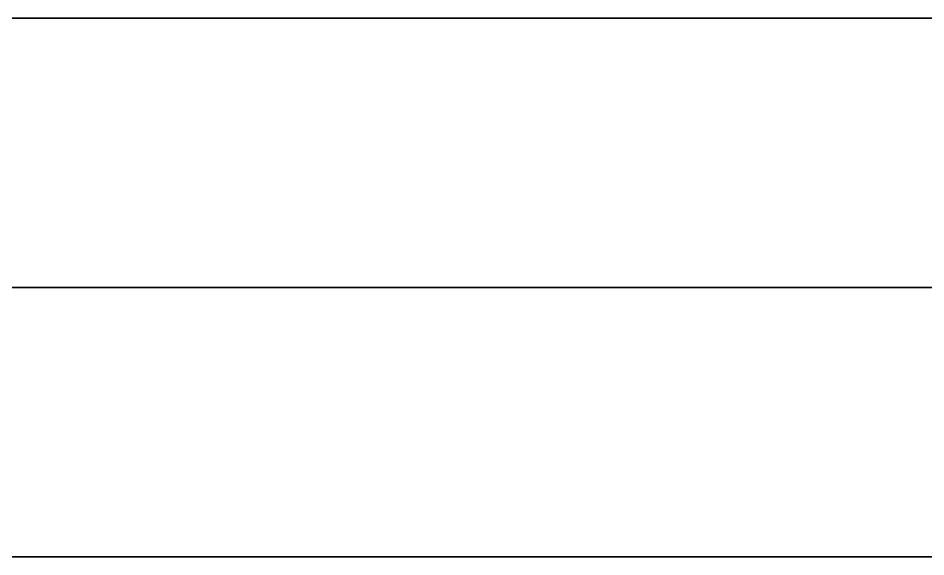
# Model space of a CAD drawing. Header units: metres. Extents: x 350990 to 353010, y 7455300 to 7456700.
# Drawn here: x 351326.7 to 351663.5, y 7455300 to 7455500 of the extents above; entities that cross this region are included whole.
import ezdxf

# ---------------------------------------------------------------- set-up
doc = ezdxf.new("R2010")
doc.units = ezdxf.units.M

msp = doc.modelspace()

# ---------------------------------------------------------------- linework, layer by layer
at = {"layer": 'BOC_M500N'}
msp.add_polyline3d([(351320, 7455500, 1228.243), (351330, 7455500, 1229.828), (351340, 7455500, 1231.551), (351350, 7455500, 1233.423), (351360, 7455500, 1235.442), (351370, 7455500, 1237.601), (351380, 7455500, 1239.878), (351390, 7455500, 1242.243), (351400, 7455500, 1244.653), (351410, 7455500, 1247.062), (351420, 7455500, 1249.417), (351430, 7455500, 1251.664), (351440, 7455500, 1253.75), (351450, 7455500, 1255.627), (351460, 7455500, 1257.258), (351470, 7455500, 1258.611), (351480, 7455500, 1259.672), (351490, 7455500, 1260.434), (351500, 7455500, 1260.907), (351510, 7455500, 1261.111), (351520, 7455500, 1261.076), (351530, 7455500, 1260.838), (351540, 7455500, 1260.44), (351550, 7455500, 1259.923), (351560, 7455500, 1259.33), (351570, 7455500, 1258.698), (351580, 7455500, 1258.056), (351590, 7455500, 1257.428), (351600, 7455500, 1256.828), (351610, 7455500, 1256.263), (351620, 7455500, 1255.732), (351630, 7455500, 1255.228), (351640, 7455500, 1254.745), (351650, 7455500, 1254.271), (351660, 7455500, 1253.8), (351670, 7455500, 1253.331)], dxfattribs=at)
at = {"layer": 'BOC_M600N'}
msp.add_polyline3d([(351320, 7455400, 1219.608), (351330, 7455400, 1219.822), (351340, 7455400, 1220.164), (351350, 7455400, 1220.626), (351360, 7455400, 1221.205), (351370, 7455400, 1221.906), (351380, 7455400, 1222.738), (351390, 7455400, 1223.716), (351400, 7455400, 1224.856), (351410, 7455400, 1226.175), (351420, 7455400, 1227.689), (351430, 7455400, 1229.406), (351440, 7455400, 1231.33), (351450, 7455400, 1233.454), (351460, 7455400, 1235.76), (351470, 7455400, 1238.22), (351480, 7455400, 1240.796), (351490, 7455400, 1243.44), (351500, 7455400, 1246.096), (351510, 7455400, 1248.706), (351520, 7455400, 1251.208), (351530, 7455400, 1253.546), (351540, 7455400, 1255.666), (351550, 7455400, 1257.526), (351560, 7455400, 1259.094), (351570, 7455400, 1260.35), (351580, 7455400, 1261.29), (351590, 7455400, 1261.922), (351600, 7455400, 1262.27), (351610, 7455400, 1262.365), (351620, 7455400, 1262.25), (351630, 7455400, 1261.972), (351640, 7455400, 1261.581), (351650, 7455400, 1261.126), (351660, 7455400, 1260.651), (351670, 7455400, 1260.197)], dxfattribs=at)
at = {"layer": 'BOC_M700N'}
msp.add_polyline3d([(351320, 7455300, 1240.285), (351330, 7455300, 1241.081), (351340, 7455300, 1242.009), (351350, 7455300, 1243.055), (351360, 7455300, 1244.196), (351370, 7455300, 1245.401), (351380, 7455300, 1246.632), (351390, 7455300, 1247.851), (351400, 7455300, 1249.017), (351410, 7455300, 1250.093), (351420, 7455300, 1251.048), (351430, 7455300, 1251.86), (351440, 7455300, 1252.517), (351450, 7455300, 1253.019), (351460, 7455300, 1253.379), (351470, 7455300, 1253.62), (351480, 7455300, 1253.775), (351490, 7455300, 1253.884), (351500, 7455300, 1253.992), (351510, 7455300, 1254.144), (351520, 7455300, 1254.381), (351530, 7455300, 1254.741), (351540, 7455300, 1255.251), (351550, 7455300, 1255.927), (351560, 7455300, 1256.775), (351570, 7455300, 1257.785), (351580, 7455300, 1258.937), (351590, 7455300, 1260.201), (351600, 7455300, 1261.537), (351610, 7455300, 1262.901), (351620, 7455300, 1264.246), (351630, 7455300, 1265.526), (351640, 7455300, 1266.702), (351650, 7455300, 1267.74), (351660, 7455300, 1268.615), (351670, 7455300, 1269.315)], dxfattribs=at)
at = {"layer": 'BOLC_M500N'}
msp.add_polyline3d([(351320, 7455500, 1207.682), (351330, 7455500, 1209.863), (351340, 7455500, 1211.718), (351350, 7455500, 1213.221), (351360, 7455500, 1214.367), (351370, 7455500, 1215.162), (351380, 7455500, 1215.628), (351390, 7455500, 1215.8), (351400, 7455500, 1215.727), (351410, 7455500, 1215.463), (351420, 7455500, 1215.072), (351430, 7455500, 1214.616), (351440, 7455500, 1214.16), (351450, 7455500, 1213.762), (351460, 7455500, 1213.471), (351470, 7455500, 1213.329), (351480, 7455500, 1213.36), (351490, 7455500, 1213.577), (351500, 7455500, 1213.975), (351510, 7455500, 1214.536), (351520, 7455500, 1215.229), (351530, 7455500, 1216.011), (351540, 7455500, 1216.83), (351550, 7455500, 1217.63), (351560, 7455500, 1218.354), (351570, 7455500, 1218.945), (351580, 7455500, 1219.354), (351590, 7455500, 1219.539), (351600, 7455500, 1219.473), (351610, 7455500, 1219.141), (351620, 7455500, 1218.548), (351630, 7455500, 1217.713), (351640, 7455500, 1216.675), (351650, 7455500, 1215.487), (351660, 7455500, 1214.214), (351670, 7455500, 1212.932)], dxfattribs=at)
at = {"layer": 'BOLC_M600N'}
msp.add_polyline3d([(351320, 7455400, 1211.608), (351330, 7455400, 1211.363), (351340, 7455400, 1210.848), (351350, 7455400, 1210.122), (351360, 7455400, 1209.244), (351370, 7455400, 1208.28), (351380, 7455400, 1207.305), (351390, 7455400, 1206.392), (351400, 7455400, 1205.613), (351410, 7455400, 1205.038), (351420, 7455400, 1204.727), (351430, 7455400, 1204.728), (351440, 7455400, 1205.076), (351450, 7455400, 1205.791), (351460, 7455400, 1206.876), (351470, 7455400, 1208.315), (351480, 7455400, 1210.079), (351490, 7455400, 1212.119), (351500, 7455400, 1214.377), (351510, 7455400, 1216.779), (351520, 7455400, 1219.248), (351530, 7455400, 1221.703), (351540, 7455400, 1224.061), (351550, 7455400, 1226.247), (351560, 7455400, 1228.194), (351570, 7455400, 1229.845), (351580, 7455400, 1231.159), (351590, 7455400, 1232.113), (351600, 7455400, 1232.699), (351610, 7455400, 1232.929), (351620, 7455400, 1232.831), (351630, 7455400, 1232.452), (351640, 7455400, 1231.848), (351650, 7455400, 1231.09), (351660, 7455400, 1230.254), (351670, 7455400, 1229.418)], dxfattribs=at)
at = {"layer": 'BOLC_M700N'}
msp.add_polyline3d([(351320, 7455300, 1219.34), (351330, 7455300, 1218.424), (351340, 7455300, 1217.444), (351350, 7455300, 1216.48), (351360, 7455300, 1215.613), (351370, 7455300, 1214.921), (351380, 7455300, 1214.48), (351390, 7455300, 1214.353), (351400, 7455300, 1214.594), (351410, 7455300, 1215.24), (351420, 7455300, 1216.313), (351430, 7455300, 1217.819), (351440, 7455300, 1219.743), (351450, 7455300, 1222.056), (351460, 7455300, 1224.714), (351470, 7455300, 1227.657), (351480, 7455300, 1230.813), (351490, 7455300, 1234.102), (351500, 7455300, 1237.438), (351510, 7455300, 1240.734), (351520, 7455300, 1243.904), (351530, 7455300, 1246.741), (351540, 7455300, 1247.251), (351550, 7455300, 1247.927), (351560, 7455300, 1248.775), (351570, 7455300, 1249.785), (351580, 7455300, 1250.937), (351590, 7455300, 1252.201), (351600, 7455300, 1253.537), (351610, 7455300, 1254.901), (351620, 7455300, 1256.246), (351630, 7455300, 1257.526), (351640, 7455300, 1257.109), (351650, 7455300, 1256.459), (351660, 7455300, 1255.76), (351670, 7455300, 1255.062)], dxfattribs=at)
at = {"layer": 'BOX_M500N'}
msp.add_polyline3d([(351320, 7455500, 1179.203), (351330, 7455500, 1182.473), (351340, 7455500, 1185.484), (351350, 7455500, 1188.128), (351360, 7455500, 1190.321), (351370, 7455500, 1192.009), (351380, 7455500, 1193.168), (351390, 7455500, 1193.815), (351400, 7455500, 1193.999), (351410, 7455500, 1193.799), (351420, 7455500, 1193.322), (351430, 7455500, 1192.688), (351440, 7455500, 1192.026), (351450, 7455500, 1191.459), (351460, 7455500, 1191.095), (351470, 7455500, 1191.022), (351480, 7455500, 1191.293), (351490, 7455500, 1191.926), (351500, 7455500, 1192.902), (351510, 7455500, 1194.165), (351520, 7455500, 1195.628), (351530, 7455500, 1197.178), (351540, 7455500, 1198.687), (351550, 7455500, 1200.023), (351560, 7455500, 1201.06), (351570, 7455500, 1201.689), (351580, 7455500, 1201.827), (351590, 7455500, 1201.427), (351600, 7455500, 1200.479), (351610, 7455500, 1199.017), (351620, 7455500, 1197.114), (351630, 7455500, 1194.878), (351640, 7455500, 1192.449), (351650, 7455500, 1189.985), (351660, 7455500, 1187.651), (351670, 7455500, 1185.61)], dxfattribs=at)
at = {"layer": 'BOX_M600N'}
msp.add_polyline3d([(351320, 7455400, 1185.213), (351330, 7455400, 1185.713), (351340, 7455400, 1186.152), (351350, 7455400, 1186.518), (351360, 7455400, 1186.791), (351370, 7455400, 1186.96), (351380, 7455400, 1187.027), (351390, 7455400, 1187.008), (351400, 7455400, 1186.931), (351410, 7455400, 1186.844), (351420, 7455400, 1186.807), (351430, 7455400, 1186.887), (351440, 7455400, 1187.159), (351450, 7455400, 1187.691), (351460, 7455400, 1188.546), (351470, 7455400, 1189.769), (351480, 7455400, 1191.382), (351490, 7455400, 1193.381), (351500, 7455400, 1195.733), (351510, 7455400, 1198.374), (351520, 7455400, 1201.211), (351530, 7455400, 1204.132), (351540, 7455400, 1207.004), (351550, 7455400, 1209.692), (351560, 7455400, 1212.059), (351570, 7455400, 1213.982), (351580, 7455400, 1215.362), (351590, 7455400, 1216.128), (351600, 7455400, 1216.246), (351610, 7455400, 1215.725), (351620, 7455400, 1214.612), (351630, 7455400, 1212.997), (351640, 7455400, 1211.003), (351650, 7455400, 1208.779), (351660, 7455400, 1206.491), (351670, 7455400, 1204.312)], dxfattribs=at)
at = {"layer": 'BOX_M700N'}
msp.add_polyline3d([(351320, 7455300, 1199.792), (351330, 7455300, 1198.747), (351340, 7455300, 1197.864), (351350, 7455300, 1197.21), (351360, 7455300, 1196.832), (351370, 7455300, 1196.757), (351380, 7455300, 1196.995), (351390, 7455300, 1197.542), (351400, 7455300, 1198.381), (351410, 7455300, 1199.489), (351420, 7455300, 1200.84), (351430, 7455300, 1202.406), (351440, 7455300, 1204.161), (351450, 7455300, 1206.081), (351460, 7455300, 1208.144), (351470, 7455300, 1210.328), (351480, 7455300, 1212.605), (351490, 7455300, 1214.947), (351500, 7455300, 1217.315), (351510, 7455300, 1219.663), (351520, 7455300, 1221.936), (351530, 7455300, 1223.943), (351540, 7455300, 1223.692), (351550, 7455300, 1223.665), (351560, 7455300, 1223.839), (351570, 7455300, 1224.175), (351580, 7455300, 1224.615), (351590, 7455300, 1225.094), (351600, 7455300, 1225.547), (351610, 7455300, 1225.916), (351620, 7455300, 1226.157), (351630, 7455300, 1226.248), (351640, 7455300, 1224.595), (351650, 7455300, 1222.722), (351660, 7455300, 1220.884), (351670, 7455300, 1219.214)], dxfattribs=at)
at = {"layer": 'IMP_M500N'}
msp.add_polyline3d([(351560, 7455500, 388.392), (351559.693, 7455500, 390), (351557.653, 7455500, 400), (351555.473, 7455500, 410), (351553.45, 7455500, 420), (351551.979, 7455500, 430), (351560, 7455500, 437.383), (351570, 7455500, 435.868), (351580, 7455500, 433.555), (351590, 7455500, 430.857), (351592.969, 7455500, 430), (351600, 7455500, 428.123), (351610, 7455500, 425.581), (351614.174, 7455500, 420), (351617.951, 7455500, 410), (351620, 7455500, 403.582), (351621.122, 7455500, 400), (351624.292, 7455500, 390), (351627.45, 7455500, 380), (351630, 7455500, 371.763), (351630.534, 7455500, 370), (351633.468, 7455500, 360), (351636.252, 7455500, 350), (351638.855, 7455500, 340), (351640, 7455500, 335.26), (351641.242, 7455500, 330), (351643.413, 7455500, 320), (351645.384, 7455500, 310), (351647.169, 7455500, 300), (351640, 7455500, 291.795), (351630, 7455500, 290.84), (351620, 7455500, 290.549), (351610, 7455500, 290.463), (351600, 7455500, 290.656), (351590, 7455500, 291.128), (351580, 7455500, 294.025), (351577.678, 7455500, 300), (351575.138, 7455500, 310), (351572.853, 7455500, 320), (351570.772, 7455500, 330), (351570, 7455500, 333.953), (351568.845, 7455500, 340), (351567.017, 7455500, 350), (351565.233, 7455500, 360), (351563.446, 7455500, 370), (351561.612, 7455500, 380)], close=True, dxfattribs=at)
at = {"layer": 'PRO_M500N'}
for points in [[(351670, 7455500, 290.012), (351660, 7455500, 290.011), (351650, 7455500, 290.011), (351640, 7455500, 290.011), (351630, 7455500, 290.011), (351620, 7455500, 290.011), (351610, 7455500, 290.012), (351600, 7455500, 290.012), (351590, 7455500, 290.012), (351580, 7455500, 290.012), (351570, 7455500, 290.012), (351560, 7455500, 290.012), (351550, 7455500, 290.013), (351540, 7455500, 290.013), (351530, 7455500, 290.013), (351520, 7455500, 290.014), (351510, 7455500, 290.014), (351500, 7455500, 290.014), (351490, 7455500, 290.015), (351480, 7455500, 290.015), (351470, 7455500, 290.015), (351460, 7455500, 290.015), (351450, 7455500, 290.015), (351440, 7455500, 290.015), (351430, 7455500, 290.015), (351420, 7455500, 290.015), (351410, 7455500, 290.015), (351400, 7455500, 290.015), (351390, 7455500, 290.015), (351380, 7455500, 290.015), (351370, 7455500, 290.015), (351360, 7455500, 290.015), (351350, 7455500, 290.015), (351340, 7455500, 290.015), (351330, 7455500, 290.016), (351320, 7455500, 290.016)], [(351320, 7455500, 1167.091), (351330, 7455500, 1167.027), (351340, 7455500, 1167.329), (351350, 7455500, 1168.15), (351360, 7455500, 1169.651), (351361.563, 7455500, 1170), (351370, 7455500, 1171.974), (351380, 7455500, 1175.288), (351390, 7455500, 1179.74), (351390.489, 7455500, 1180), (351396.875, 7455500, 1190), (351400, 7455500, 1196.015), (351401.797, 7455500, 1200), (351405.645, 7455500, 1210), (351408.756, 7455500, 1220), (351410, 7455500, 1224.85), (351411.272, 7455500, 1230), (351413.3, 7455500, 1240), (351415.712, 7455500, 1250), (351420, 7455500, 1254.543), (351430, 7455500, 1256.034), (351440, 7455500, 1257.43), (351450, 7455500, 1258.72), (351460, 7455500, 1259.889), (351461.062, 7455500, 1260), (351470, 7455500, 1260.931), (351480, 7455500, 1261.835), (351490, 7455500, 1262.597), (351500, 7455500, 1263.213), (351510, 7455500, 1263.682), (351520, 7455500, 1264.005), (351530, 7455500, 1264.186), (351540, 7455500, 1264.232), (351550, 7455500, 1264.15), (351560, 7455500, 1263.951), (351570, 7455500, 1263.649), (351580, 7455500, 1263.256), (351590, 7455500, 1262.79), (351600, 7455500, 1262.267), (351610, 7455500, 1261.707), (351620, 7455500, 1261.129), (351630, 7455500, 1260.553), (351639.983, 7455500, 1260), (351640, 7455500, 1259.999), (351650, 7455500, 1259.487), (351660, 7455500, 1259.036), (351670, 7455500, 1258.665)]]:
    msp.add_polyline3d(points, dxfattribs=at)
at = {"layer": 'PRO_M600N'}
for points in [[(351670, 7455400, 290.013), (351660, 7455400, 290.013), (351650, 7455400, 290.013), (351640, 7455400, 290.013), (351630, 7455400, 290.013), (351620, 7455400, 290.013), (351610, 7455400, 290.013), (351600, 7455400, 290.013), (351590, 7455400, 290.014), (351580, 7455400, 290.014), (351570, 7455400, 290.014), (351560, 7455400, 290.014), (351550, 7455400, 290.015), (351540, 7455400, 290.015), (351530, 7455400, 290.016), (351520, 7455400, 290.016), (351510, 7455400, 290.017), (351500, 7455400, 290.017), (351490, 7455400, 290.018), (351480, 7455400, 290.018), (351470, 7455400, 290.018), (351460, 7455400, 290.019), (351450, 7455400, 290.019), (351440, 7455400, 290.019), (351430, 7455400, 290.019), (351420, 7455400, 290.019), (351410, 7455400, 290.019), (351400, 7455400, 290.019), (351390, 7455400, 290.019), (351380, 7455400, 290.019), (351370, 7455400, 290.019), (351360, 7455400, 290.019), (351350, 7455400, 290.019), (351340, 7455400, 290.019), (351330, 7455400, 290.019), (351320, 7455400, 290.019)], [(351320, 7455400, 1137.303), (351330, 7455400, 1135.796), (351340, 7455400, 1134.136), (351350, 7455400, 1132.43), (351360, 7455400, 1130.779), (351365.397, 7455400, 1130), (351370, 7455400, 1129.275), (351380, 7455400, 1128.039), (351390, 7455400, 1127.206), (351400, 7455400, 1126.903), (351410, 7455400, 1127.261), (351420, 7455400, 1128.397), (351428.243, 7455400, 1130), (351430, 7455400, 1130.387), (351440, 7455400, 1133.256), (351450, 7455400, 1136.884), (351457.784, 7455400, 1140), (351460, 7455400, 1141.019), (351470, 7455400, 1145.324), (351480, 7455400, 1149.216), (351482.834, 7455400, 1150), (351490, 7455400, 1152.269), (351500, 7455400, 1154.028), (351510, 7455400, 1154.246), (351520, 7455400, 1152.939), (351530, 7455400, 1150.379), (351531.262, 7455400, 1150), (351540, 7455400, 1147.511), (351550, 7455400, 1144.963), (351560, 7455400, 1143.663), (351570, 7455400, 1144.74), (351580, 7455400, 1149.302), (351580.82, 7455400, 1150), (351589.906, 7455400, 1160), (351590, 7455400, 1160.13), (351595.291, 7455400, 1170), (351600, 7455400, 1179.367), (351600.281, 7455400, 1180), (351600, 7455400, 1180.143), (351590, 7455400, 1184.374), (351580, 7455400, 1187.711), (351571.108, 7455400, 1190), (351570, 7455400, 1190.295), (351560, 7455400, 1192.268), (351550, 7455400, 1193.75), (351540, 7455400, 1194.949), (351530, 7455400, 1196.188), (351520, 7455400, 1197.953), (351512.988, 7455400, 1200), (351510, 7455400, 1201.04), (351500, 7455400, 1206.799), (351496.5, 7455400, 1210), (351490, 7455400, 1217.592), (351488.544, 7455400, 1220), (351483.778, 7455400, 1230), (351480.274, 7455400, 1240), (351480, 7455400, 1241.068), (351478.108, 7455400, 1250), (351480, 7455400, 1251.469), (351490, 7455400, 1254.289), (351500, 7455400, 1255.982), (351510, 7455400, 1257.653), (351520, 7455400, 1259.287), (351524.508, 7455400, 1260), (351530, 7455400, 1260.869), (351540, 7455400, 1262.384), (351550, 7455400, 1263.819), (351560, 7455400, 1265.162), (351570, 7455400, 1266.404), (351580, 7455400, 1267.536), (351590, 7455400, 1268.551), (351600, 7455400, 1269.445), (351607.2, 7455400, 1270), (351610, 7455400, 1270.216), (351620, 7455400, 1270.863), (351630, 7455400, 1271.389), (351640, 7455400, 1271.798), (351650, 7455400, 1272.096), (351660, 7455400, 1272.291), (351670, 7455400, 1272.394)]]:
    msp.add_polyline3d(points, dxfattribs=at)
at = {"layer": 'PRO_M700N'}
for points in [[(351670, 7455300, 290.015), (351660, 7455300, 290.015), (351650, 7455300, 290.015), (351640, 7455300, 290.015), (351630, 7455300, 290.015), (351620, 7455300, 290.015), (351610, 7455300, 290.015), (351600, 7455300, 290.016), (351590, 7455300, 290.016), (351580, 7455300, 290.016), (351570, 7455300, 290.016), (351560, 7455300, 290.017), (351550, 7455300, 290.017), (351540, 7455300, 290.018), (351530, 7455300, 290.018), (351520, 7455300, 290.019), (351510, 7455300, 290.02), (351500, 7455300, 290.02), (351490, 7455300, 290.021), (351480, 7455300, 290.022), (351470, 7455300, 290.022), (351460, 7455300, 290.022), (351450, 7455300, 290.023), (351440, 7455300, 290.023), (351430, 7455300, 290.023), (351420, 7455300, 290.023), (351410, 7455300, 290.024), (351400, 7455300, 290.024), (351390, 7455300, 290.024), (351380, 7455300, 290.024), (351370, 7455300, 290.024), (351360, 7455300, 290.024), (351350, 7455300, 290.024), (351340, 7455300, 290.024), (351330, 7455300, 290.024), (351320, 7455300, 290.024)], [(351320, 7455300, 1112.605), (351330, 7455300, 1110.743), (351333.254, 7455300, 1110), (351340, 7455300, 1108.334), (351350, 7455300, 1105.514), (351360, 7455300, 1102.404), (351367.382, 7455300, 1100), (351370, 7455300, 1099.047), (351380, 7455300, 1095.496), (351390, 7455300, 1091.955), (351395.985, 7455300, 1090), (351400, 7455300, 1088.509), (351410, 7455300, 1085.356), (351420, 7455300, 1082.743), (351430, 7455300, 1080.87), (351439.135, 7455300, 1080), (351440, 7455300, 1079.911), (351450, 7455300, 1079.923), (351451.021, 7455300, 1080), (351460, 7455300, 1080.756), (351470, 7455300, 1082.028), (351480, 7455300, 1083.187), (351490, 7455300, 1083.709), (351500, 7455300, 1083.263), (351510, 7455300, 1081.761), (351517.039, 7455300, 1080), (351520, 7455300, 1079.348), (351530, 7455300, 1076.319), (351540, 7455300, 1072.732), (351546.772, 7455300, 1070), (351550, 7455300, 1068.81), (351560, 7455300, 1064.759), (351570, 7455300, 1060.524), (351571.215, 7455300, 1060), (351580, 7455300, 1056.31), (351590, 7455300, 1052.042), (351594.877, 7455300, 1050), (351600, 7455300, 1047.79), (351610, 7455300, 1043.564), (351618.602, 7455300, 1040), (351620, 7455300, 1039.362), (351630, 7455300, 1035.182), (351640, 7455300, 1031.044), (351643.005, 7455300, 1030), (351650, 7455300, 1026.873), (351660, 7455300, 1022.646), (351667.102, 7455300, 1020)]]:
    msp.add_polyline3d(points, dxfattribs=at)
at = {"layer": 'TOH_M500N'}
msp.add_polyline3d([(351320, 7455500, 1147.26), (351330, 7455500, 1152.894), (351340, 7455500, 1158.515), (351350, 7455500, 1163.872), (351360, 7455500, 1168.725), (351370, 7455500, 1172.857), (351380, 7455500, 1176.093), (351390, 7455500, 1178.315), (351400, 7455500, 1179.473), (351410, 7455500, 1179.581), (351420, 7455500, 1178.728), (351430, 7455500, 1177.059), (351440, 7455500, 1174.776), (351450, 7455500, 1172.116), (351460, 7455500, 1169.331), (351470, 7455500, 1166.676), (351480, 7455500, 1164.383), (351490, 7455500, 1162.643), (351500, 7455500, 1161.596), (351510, 7455500, 1161.319), (351520, 7455500, 1161.819), (351530, 7455500, 1163.034), (351540, 7455500, 1164.84), (351550, 7455500, 1167.058), (351560, 7455500, 1169.47), (351570, 7455500, 1171.836), (351580, 7455500, 1173.91), (351590, 7455500, 1175.462), (351600, 7455500, 1176.297), (351610, 7455500, 1176.27), (351620, 7455500, 1175.297), (351630, 7455500, 1173.366), (351640, 7455500, 1170.539), (351650, 7455500, 1166.944), (351660, 7455500, 1162.775), (351670, 7455500, 1158.271)], dxfattribs=at)
at = {"layer": 'TOH_M600N'}
msp.add_polyline3d([(351320, 7455400, 1165.36), (351330, 7455400, 1167.208), (351340, 7455400, 1169.202), (351350, 7455400, 1171.255), (351360, 7455400, 1173.255), (351370, 7455400, 1175.088), (351380, 7455400, 1176.65), (351390, 7455400, 1177.008), (351400, 7455400, 1176.931), (351410, 7455400, 1176.844), (351420, 7455400, 1176.807), (351430, 7455400, 1176.887), (351440, 7455400, 1177.159), (351450, 7455400, 1176.707), (351460, 7455400, 1175.667), (351470, 7455400, 1174.68), (351480, 7455400, 1173.865), (351490, 7455400, 1173.324), (351500, 7455400, 1173.13), (351510, 7455400, 1173.319), (351520, 7455400, 1173.888), (351530, 7455400, 1174.796), (351540, 7455400, 1175.964), (351550, 7455400, 1177.283), (351560, 7455400, 1178.624), (351570, 7455400, 1179.849), (351580, 7455400, 1180.826), (351590, 7455400, 1181.435), (351600, 7455400, 1181.586), (351610, 7455400, 1181.226), (351620, 7455400, 1180.348), (351630, 7455400, 1178.988), (351640, 7455400, 1177.233), (351650, 7455400, 1175.206), (351660, 7455400, 1173.068), (351670, 7455400, 1170.999)], dxfattribs=at)
at = {"layer": 'TOH_M700N'}
msp.add_polyline3d([(351320, 7455300, 1167.666), (351330, 7455300, 1167.331), (351340, 7455300, 1167.478), (351350, 7455300, 1168.124), (351360, 7455300, 1169.254), (351370, 7455300, 1170.822), (351380, 7455300, 1172.759), (351390, 7455300, 1174.978), (351400, 7455300, 1177.382), (351410, 7455300, 1179.871), (351420, 7455300, 1182.35), (351430, 7455300, 1184.732), (351440, 7455300, 1186.949), (351450, 7455300, 1188.947), (351460, 7455300, 1190.692), (351470, 7455300, 1192.162), (351480, 7455300, 1193.35), (351490, 7455300, 1194.255), (351500, 7455300, 1194.88), (351510, 7455300, 1195.231), (351520, 7455300, 1195.314), (351530, 7455300, 1195.006), (351540, 7455300, 1192.388), (351550, 7455300, 1190.018), (351560, 7455300, 1187.951), (351570, 7455300, 1186.222), (351580, 7455300, 1184.842), (351590, 7455300, 1183.809), (351600, 7455300, 1183.111), (351610, 7455300, 1182.728), (351620, 7455300, 1182.646), (351630, 7455300, 1182.853), (351640, 7455300, 1181.755), (351650, 7455300, 1180.857), (351660, 7455300, 1180.383), (351670, 7455300, 1180.42)], dxfattribs=at)
at = {"layer": 'TOPO_M500N'}
msp.add_polyline3d([(351320, 7455500, 1237.968), (351330, 7455500, 1239.512), (351340, 7455500, 1241.124), (351350, 7455500, 1242.789), (351360, 7455500, 1244.491), (351370, 7455500, 1246.214), (351380, 7455500, 1247.941), (351390, 7455500, 1249.654), (351400, 7455500, 1251.337), (351410, 7455500, 1252.972), (351420, 7455500, 1254.543), (351430, 7455500, 1256.034), (351440, 7455500, 1257.43), (351450, 7455500, 1258.72), (351460, 7455500, 1259.889), (351470, 7455500, 1260.931), (351480, 7455500, 1261.835), (351490, 7455500, 1262.597), (351500, 7455500, 1263.213), (351510, 7455500, 1263.682), (351520, 7455500, 1264.005), (351530, 7455500, 1264.186), (351540, 7455500, 1264.232), (351550, 7455500, 1264.15), (351560, 7455500, 1263.951), (351570, 7455500, 1263.649), (351580, 7455500, 1263.256), (351590, 7455500, 1262.79), (351600, 7455500, 1262.267), (351610, 7455500, 1261.707), (351620, 7455500, 1261.129), (351630, 7455500, 1260.553), (351640, 7455500, 1259.999), (351650, 7455500, 1259.487), (351660, 7455500, 1259.036), (351670, 7455500, 1258.665)], dxfattribs=at)
at = {"layer": 'TOPO_M600N'}
msp.add_polyline3d([(351320, 7455400, 1235.533), (351330, 7455400, 1235.738), (351340, 7455400, 1236.064), (351350, 7455400, 1236.514), (351360, 7455400, 1237.092), (351370, 7455400, 1237.8), (351380, 7455400, 1238.636), (351390, 7455400, 1239.598), (351400, 7455400, 1240.682), (351410, 7455400, 1241.88), (351420, 7455400, 1243.184), (351430, 7455400, 1244.585), (351440, 7455400, 1246.071), (351450, 7455400, 1247.629), (351460, 7455400, 1249.245), (351470, 7455400, 1250.905), (351480, 7455400, 1252.591), (351490, 7455400, 1254.289), (351500, 7455400, 1255.982), (351510, 7455400, 1257.653), (351520, 7455400, 1259.287), (351530, 7455400, 1260.869), (351540, 7455400, 1262.384), (351550, 7455400, 1263.819), (351560, 7455400, 1265.162), (351570, 7455400, 1266.404), (351580, 7455400, 1267.536), (351590, 7455400, 1268.551), (351600, 7455400, 1269.445), (351610, 7455400, 1270.216), (351620, 7455400, 1270.863), (351630, 7455400, 1271.389), (351640, 7455400, 1271.798), (351650, 7455400, 1272.096), (351660, 7455400, 1272.291), (351670, 7455400, 1272.394)], dxfattribs=at)
at = {"layer": 'TOPO_M700N'}
msp.add_polyline3d([(351320, 7455300, 1247.881), (351330, 7455300, 1248.302), (351340, 7455300, 1248.747), (351350, 7455300, 1249.222), (351360, 7455300, 1249.732), (351370, 7455300, 1250.281), (351380, 7455300, 1250.874), (351390, 7455300, 1251.516), (351400, 7455300, 1252.21), (351410, 7455300, 1252.959), (351420, 7455300, 1253.765), (351430, 7455300, 1254.63), (351440, 7455300, 1255.553), (351450, 7455300, 1256.534), (351460, 7455300, 1257.571), (351470, 7455300, 1258.661), (351480, 7455300, 1259.799), (351490, 7455300, 1260.979), (351500, 7455300, 1262.196), (351510, 7455300, 1263.442), (351520, 7455300, 1264.707), (351530, 7455300, 1265.983), (351540, 7455300, 1267.26), (351550, 7455300, 1268.527), (351560, 7455300, 1269.774), (351570, 7455300, 1270.988), (351580, 7455300, 1272.161), (351590, 7455300, 1273.28), (351600, 7455300, 1274.337), (351610, 7455300, 1275.321), (351620, 7455300, 1276.225), (351630, 7455300, 1277.041), (351640, 7455300, 1277.764), (351650, 7455300, 1278.387), (351660, 7455300, 1278.91), (351670, 7455300, 1279.329)], dxfattribs=at)

doc.saveas('drawing.dxf')
